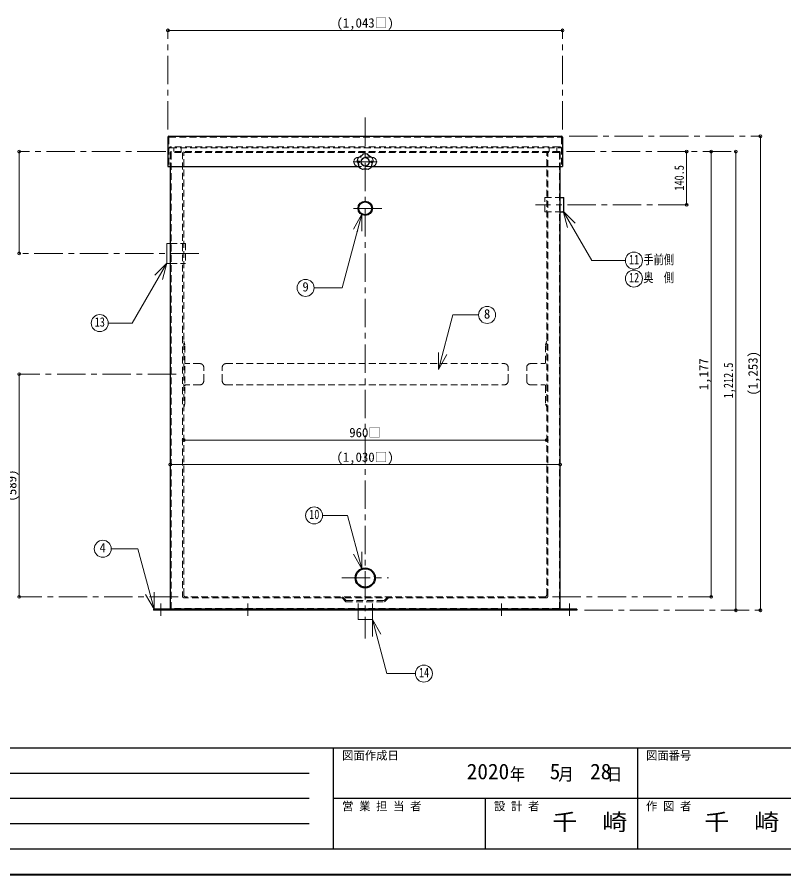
# Model space of a CAD drawing. Units: millimetres at full size, sheet at 1:15. Extents: x -3184 to 2891, y -2037 to 2178.
# Drawn here: x -1067 to 960, y -2037 to 230 of the extents above; entities that cross this region are included whole.
import ezdxf
from ezdxf.enums import TextEntityAlignment as Align

# ---------------------------------------------------------------- set-up
doc = ezdxf.new("R2010")
doc.units = ezdxf.units.MM
doc.header["$LTSCALE"] = 15
doc.header["$PDMODE"] = 32
doc.header["$PDSIZE"] = 7.5
doc.linetypes.add('CHAIN1', pattern=[8, 5, -1, 1, -1])
doc.linetypes.add('DASHED1', pattern=[1.8, 1.2, -0.6])
doc.layers.add('0-0', color=7, linetype='Continuous', lineweight=18)
doc.styles.add('ＭＳ ゴシック', font='')
doc.styles.get('ＭＳ ゴシック').set_extended_font_data('MS Gothic')

msp = doc.modelspace()

# ---------------------------------------------------------------- linework, layer by layer
at = {"layer": '0-0', "color": 4, "lineweight": 9}
for p, q in [((-668.2, 195.37), (374.8, 195.37)), ((898.3, -84.63), (898.3, -1337.63)), ((-1061.7, -394.13), (-1061.7, -125.13)), ((703.3, -125.13), (703.3, -265.63)), ((768.3, -125.13), (768.3, -1302.13)), ((833.3, -1337.63), (833.3, -125.13)), ((-1061.7, -713.63), (-1061.7, -1302.13)), ((-626.7, -887.63), (333.3, -887.63)), ((368.8, -952.63), (-662.2, -952.63))]:
    msp.add_line(p, q, dxfattribs=at)
at = {"layer": '0-0', "color": 4, "linetype": 'CHAIN1', "lineweight": 9}
for p, q in [((-668.2, -66.63), (-668.2, 195.37)), ((374.8, -66.63), (374.8, 195.37)), ((-146.7, -34.63), (-146.7, -1412.13)), ((392.8, -84.63), (898.3, -84.63)), ((-674.35, -125.13), (-1061.7, -125.13)), ((385.8, -125.13), (833.3, -125.13)), ((-178.2, -152.13), (-115.2, -152.13)), ((703.3, -265.63), (303.3, -265.63)), ((-102.7, -275.13), (-190.7, -275.13)), ((-586.7, -394.13), (-1061.7, -394.13)), ((-646.7, -713.63), (-1061.7, -713.63)), ((-208.2, -1252.13), (-85.2, -1252.13)), ((-641.7, -1302.13), (-1061.7, -1302.13)), ((348.3, -1302.13), (768.3, -1302.13)), ((-686.7, -1319.63), (-686.7, -1352.63)), ((-456.7, -1319.63), (-456.7, -1352.63)), ((213.3, -1319.63), (213.3, -1352.63)), ((393.3, -1319.63), (393.3, -1352.63)), ((433.3, -1337.63), (898.3, -1337.63))]:
    msp.add_line(p, q, dxfattribs=at)
at = {"layer": '0-0', "color": 5, "lineweight": 25}
for p, q in [((-668.2, -86.63), (-668.2, -164.63)), ((-666.2, -84.63), (372.8, -84.63)), ((374.8, -86.63), (374.8, -164.63)), ((-668.2, -164.63), (-163.59, -164.63)), ((-662.2, -164.63), (-662.2, -1332.63)), ((-129.81, -164.63), (374.8, -164.63)), ((368.8, -1332.63), (368.8, -164.63)), ((368.8, -246.63), (378.3, -246.63)), ((378.3, -284.63), (378.3, -246.63)), ((368.8, -284.63), (378.3, -284.63)), ((-706.7, -1334.63), (-706.7, -1337.63)), ((413.3, -1334.63), (-706.7, -1334.63)), ((413.3, -1337.63), (-706.7, -1337.63)), ((413.3, -1334.63), (413.3, -1337.63))]:
    msp.add_line(p, q, dxfattribs=at)
at = {"layer": '0-0', "linetype": 'DASHED1'}
for p, q in [((-666.2, -87.63), (-666.2, -164.63)), ((-665.2, -86.63), (371.8, -86.63)), ((372.8, -87.63), (372.8, -164.63)), ((366.8, -112.13), (-660.2, -112.13)), ((-663.2, -115.13), (369.8, -115.13)), ((-662.2, -127.13), (-662.2, -164.63)), ((366.8, -125.13), (-660.2, -125.13)), ((-660.2, -128.13), (-660.2, -1331.63)), ((365.8, -127.13), (-659.2, -127.13)), ((-653.2, -125.13), (-653.2, -115.13)), ((-629.7, -127.13), (-629.7, -1300.13)), ((-626.7, -1297.13), (-626.7, -125.13)), ((333.3, -1297.13), (333.3, -125.13)), ((336.3, -1300.13), (336.3, -127.13)), ((359.8, -125.13), (359.8, -115.13)), ((366.8, -128.13), (366.8, -1331.63)), ((368.8, -127.13), (368.8, -164.63)), ((-129.81, -164.63), (-163.59, -164.63)), ((328.3, -246.63), (368.8, -246.63)), ((328.3, -284.63), (328.3, -246.63)), ((328.3, -284.63), (368.8, -284.63)), ((-524.7, -731.63), (-524.7, -695.63)), ((-514.7, -685.63), (221.3, -685.63)), ((231.3, -731.63), (231.3, -695.63)), ((-514.7, -741.63), (221.3, -741.63)), ((331.3, -1305.13), (-624.7, -1305.13)), ((328.3, -1302.13), (-621.7, -1302.13)), ((365.8, -1332.63), (-659.45, -1332.63)), ((-642.2, -1332.63), (-642.2, -1334.63)), ((-463.7, -1334.63), (-463.7, -1337.63)), ((-449.7, -1334.63), (-449.7, -1337.63)), ((156.3, -1334.63), (156.3, -1337.63)), ((220.3, -1334.63), (220.3, -1337.63)), ((348.8, -1332.63), (348.8, -1334.63))]:
    msp.add_line(p, q, dxfattribs=at)
at = {"layer": '0-0', "color": 4, "linetype": 'DASHED1', "lineweight": 9}
for p, q in [((-633.2, -125.13), (-633.2, -115.13)), ((339.8, -125.13), (339.8, -115.13)), ((-166.7, -150.38), (-164.2, -149.13)), ((-166.7, -150.38), (-166.7, -153.88)), ((-164.2, -155.13), (-166.7, -153.88)), ((-164.2, -149.13), (-161.7, -150.38)), ((-161.7, -153.88), (-164.2, -155.13)), ((-130.27, -139.63), (-163.14, -139.63)), ((-161.7, -150.38), (-161.7, -153.88)), ((-129.2, -149.13), (-131.7, -150.38)), ((-131.7, -150.38), (-131.7, -153.88)), ((-131.7, -153.88), (-129.2, -155.13)), ((-126.7, -150.38), (-129.2, -149.13)), ((-129.2, -155.13), (-126.7, -153.88)), ((-126.7, -150.38), (-126.7, -153.88)), ((-166.19, -333.71), (-168.48, -337.68)), ((-662.2, -367.63), (-621.7, -367.63)), ((-621.7, -367.63), (-621.7, -420.63)), ((-662.2, -420.63), (-621.7, -420.63)), ((-626.7, -625.63), (-623.7, -635.63)), ((333.3, -625.63), (330.3, -635.63)), ((-623.7, -791.63), (-623.7, -635.63)), ((330.3, -682.63), (330.3, -635.63)), ((-583.7, -685.63), (-620.7, -685.63)), ((-573.7, -731.63), (-573.7, -695.63)), ((280.3, -731.63), (280.3, -695.63)), ((290.3, -685.63), (327.3, -685.63)), ((-583.7, -741.63), (-620.7, -741.63)), ((290.3, -741.63), (327.3, -741.63)), ((330.3, -744.63), (330.3, -791.63)), ((-626.7, -801.63), (-623.7, -791.63)), ((333.3, -801.63), (330.3, -791.63)), ((-206.7, -1302.13), (-196.7, -1312.13)), ((-196.7, -1312.13), (-96.7, -1312.13)), ((-165.7, -1337.63), (-165.7, -1312.13)), ((-127.7, -1337.63), (-127.7, -1312.13)), ((-86.7, -1302.13), (-96.7, -1312.13)), ((-85.46, -1305.13), (-95.46, -1315.13)), ((-693.7, -1334.63), (-693.7, -1337.63)), ((-679.7, -1334.63), (-679.7, -1337.63)), ((386.3, -1334.63), (386.3, -1337.63)), ((400.3, -1334.63), (400.3, -1337.63))]:
    msp.add_line(p, q, dxfattribs=at)
at = {"layer": '0-0'}
for p, q in [((-164.2, -139.63), (-163.14, -139.63)), ((-130.27, -139.63), (-129.2, -139.63)), ((-155.28, -290.8), (-207.41, -485.37)), ((-155.28, -290.8), (-177.78, -329.78)), ((-155.28, -290.8), (-155.28, -335.8)), ((376.82, -282.33), (408.64, -314.15)), ((376.82, -282.33), (388.46, -325.8)), ((376.82, -282.33), (452.47, -413.37)), ((-671.7, -367.63), (-671.7, -420.63)), ((-662.2, -367.63), (-671.7, -367.63)), ((-671.51, -420.17), (-703.33, -451.99)), ((-671.51, -420.17), (-683.16, -463.64)), ((-662.2, -420.63), (-671.7, -420.63)), ((541.43, -413.37), (452.47, -413.37)), ((-281.78, -485.37), (-207.41, -485.37)), ((46.83, -700.78), (85.36, -556.99)), ((153.05, -556.99), (85.36, -556.99)), ((46.83, -700.78), (46.83, -655.78)), ((46.83, -700.78), (69.33, -661.81)), ((-193.44, -1087.05), (-259.23, -1087.05)), ((-155.53, -1228.53), (-193.44, -1087.05)), ((-747.89, -1175.07), (-818.26, -1175.07)), ((-705.01, -1335.12), (-747.89, -1175.07)), ((-155.53, -1228.53), (-178.03, -1189.55)), ((-155.53, -1228.53), (-155.53, -1183.53)), ((-705.01, -1335.12), (-705.01, -1290.12)), ((-705.01, -1335.12), (-727.51, -1296.15)), ((-165.7, -1337.63), (-165.7, -1362.13)), ((-127.7, -1337.63), (-127.7, -1362.13)), ((-165.7, -1362.13), (-127.7, -1362.13)), ((-127.83, -1361.98), (-105.33, -1400.95)), ((-127.83, -1361.98), (-127.83, -1406.98))]:
    msp.add_line(p, q, dxfattribs=at)
at = {"layer": '0-0', "color": 6, "lineweight": 25}
for p, q in [((-3116.7, -1701.77), (2823.3, -1701.77)), ((-230.27, -1969.63), (-230.27, -1701.77)), ((573.3, -1701.77), (573.3, -1969.63)), ((-1687.42, -1768.74), (-294.56, -1768.74)), ((-294.56, -1835.7), (-1687.42, -1835.7)), ((2823.3, -1835.7), (-230.27, -1835.7)), ((171.51, -1969.63), (171.51, -1835.7)), ((-294.56, -1902.67), (-1687.42, -1902.67)), ((2823.3, -1969.63), (-3116.7, -1969.63))]:
    msp.add_line(p, q, dxfattribs=at)
at = {"layer": '0-0', "color": 1, "lineweight": 40}
msp.add_line((2890.8, -2037.13), (-3184.2, -2037.13), dxfattribs=at)
at = {"layer": '0-0'}
for points in [[(-671.51, -420.17), (-762.91, -578.49), (-826.32, -578.49)], [(-127.83, -1361.98), (-89.46, -1505.17), (-14.01, -1505.17)]]:
    msp.add_lwpolyline(points, dxfattribs=at)
at = {"layer": '0-0', "color": 4, "linetype": 'DASHED1', "lineweight": 9}
msp.add_lwpolyline([(-207.94, -1305.13), (-197.94, -1315.13), (-95.46, -1315.13)], dxfattribs=at)
for centre in [(-164.2, -152.13), (-129.2, -152.13)]:
    msp.add_circle(centre, 1.5, dxfattribs=at)
at = {"layer": '0-0', "color": 4, "lineweight": 9}
msp.add_circle((-146.7, -152.13), 11.5, dxfattribs=at)
at = {"layer": '0-0'}
for centre, radius in [((-146.7, -152.13), 10.5), ((563.93, -413.37), 22.5), ((563.93, -460.87), 22.5), ((-304.28, -485.37), 22.5), ((175.55, -556.99), 22.5), ((-848.82, -578.49), 22.5), ((-281.73, -1087.05), 22.5), ((-840.76, -1175.07), 22.5), ((8.49, -1505.17), 22.5)]:
    msp.add_circle(centre, radius, dxfattribs=at)
at = {"layer": '0-0', "color": 5, "lineweight": 25}
for centre, radius in [((-146.7, -275.13), 19), ((-146.7, -275.13), 17), ((-146.7, -1252.13), 26.5), ((-146.7, -1252.13), 24.3)]:
    msp.add_circle(centre, radius, dxfattribs=at)
for centre, start, end in [((-666.2, -86.63), 90, 180), ((372.8, -86.63), 0, 90), ((-660.2, -1332.63), 180, 270), ((366.8, -1332.63), 270, 0)]:
    msp.add_arc(centre, 2, start, end, dxfattribs=at)
at = {"layer": '0-0', "linetype": 'DASHED1'}
for centre, radius, start, end in [((-665.2, -87.63), 1, 90, 180), ((371.8, -87.63), 1, 0, 90), ((-660.2, -118.13), 6, 90, 180), ((366.8, -118.13), 6, 0, 90), ((-663.2, -118.13), 3, 90, 180), ((-660.2, -127.13), 2, 90, 180), ((-659.2, -128.13), 1, 90, 180), ((365.8, -128.13), 1, 0, 90), ((366.8, -127.13), 2, 0, 90), ((369.8, -118.13), 3, 0, 90), ((-514.7, -695.63), 10, 90, 180), ((221.3, -695.63), 10, 0, 90), ((-514.7, -731.63), 10, 180, 270), ((221.3, -731.63), 10, 270, 0), ((-624.7, -1300.13), 5, 180, 270), ((-621.7, -1297.13), 5, 180, 270), ((328.3, -1297.13), 5, 270, 0), ((331.3, -1300.13), 5, 270, 0), ((-659.2, -1331.63), 1, 180, 270), ((365.8, -1331.63), 1, 270, 0)]:
    msp.add_arc(centre, radius, start, end, dxfattribs=at)
at = {"layer": '0-0'}
for centre, radius, start, end in [((-175.54, -112.43), 29.89, 291.41115, 320.58885), ((-168.45, -122.19), 18.83, 283.0119, 328.9881), ((-146.7, -152.13), 21.5, 74.5, 105.5), ((-146.7, -152.13), 21, 74.5, 105.5), ((-124.95, -122.19), 18.83, 211.0119, 256.9881), ((-117.86, -112.43), 29.89, 219.41115, 248.58885), ((-164.2, -152.13), 12.5, 90, 270), ((-146.7, -152.13), 21.5, 146.5, 177.5), ((-193.37, -167.29), 29.89, 3.41115, 32.58885), ((-181.9, -163.57), 18.83, 355.0119, 40.9881), ((-146.7, -152.13), 21, 146.5, 177.5), ((-111.51, -163.57), 18.83, 139.0119, 184.9881), ((-100.04, -167.29), 29.89, 147.41115, 176.58885), ((-129.2, -152.13), 12.5, 270, 90), ((-146.7, -152.13), 21, 2.5, 33.5), ((-146.7, -152.13), 21.5, 2.5, 33.5), ((-146.7, -152.13), 21.5, 218.5, 249.5), ((-146.7, -152.13), 21, 218.5, 249.5), ((-146.7, -201.2), 29.89, 75.41115, 104.58885), ((-146.7, -189.14), 18.83, 67.0119, 112.9881), ((-146.7, -152.13), 21, 290.5, 321.5), ((-146.7, -152.13), 21.5, 290.5, 321.5)]:
    msp.add_arc(centre, radius, start, end, dxfattribs=at)
at = {"layer": '0-0', "color": 4, "linetype": 'DASHED1', "lineweight": 9}
for centre, radius, start, end in [((-620.7, -682.63), 3, 180, 270), ((-583.7, -695.63), 10, 0, 90), ((290.3, -695.63), 10, 90, 180), ((327.3, -682.63), 3, 270, 0), ((-620.7, -744.63), 3, 90, 180), ((-583.7, -731.63), 10, 270, 0), ((290.3, -731.63), 10, 180, 270), ((327.3, -744.63), 3, 0, 90)]:
    msp.add_arc(centre, radius, start, end, dxfattribs=at)
at = {"layer": '0-0', "color": 1}
for p in [(-668.2, 195.37), (374.8, 195.37), (898.3, -84.63), (-1061.7, -125.13), (703.3, -125.13), (768.3, -125.13), (833.3, -125.13), (703.3, -265.63), (-1061.7, -394.13), (-1061.7, -713.63), (-626.7, -887.63), (333.3, -887.63), (-662.2, -952.63), (368.8, -952.63), (-1061.7, -1302.13), (768.3, -1302.13), (833.3, -1337.63), (898.3, -1337.63)]:
    msp.add_point(p, dxfattribs=at)

# ---------------------------------------------------------------- texts
at = {"layer": '0-0', "style": 'ＭＳ ゴシック'}
for s, height, p in [('(1,043□)', 24.74, (-222.64, 195.37)), ('9', 24.74, (-312.72, -502.25)), ('8', 24.74, (167.11, -573.86)), ('960□', 24.74, (-188.89, -887.63)), ('(1,030□)', 24.74, (-222.64, -952.63)), ('4', 24.74, (-849.2, -1191.95)), ('図面作成日', 21.99, (-207.77, -1739.27)), ('図面番号', 21.99, (595.8, -1739.27)), ('2020', 41.24, (121.8, -1796.86)), ('5', 41.24, (341.17, -1796.86)), ('28', 41.24, (448.05, -1796.86)), ('営 業 担 当 者', 21.99, (-207.77, -1873.2)), ('設 計 者', 21.99, (194.01, -1873.2)), ('作 図 者', 21.99, (595.8, -1873.2))]:
    msp.add_text(s, height=height, dxfattribs=at).set_placement(p, align=Align.BOTTOM_LEFT)
at = {"layer": '0-0', "style": 'ＭＳ ゴシック', "width": 0.8}
for s, p in [('140.5', (703.3, -228.19)), ('1,212.5', (833.3, -777.32))]:
    msp.add_text(s, height=24.74, rotation=90, dxfattribs=at).set_placement(p, align=Align.BOTTOM_LEFT)
at = {"layer": '0-0', "style": 'ＭＳ ゴシック'}
for s, height, width, p in [('11', 24.74, 0.8, (550.81, -430.24)), ('手前側', 24.74, 0.8, (588.93, -430.24)), ('12', 24.74, 0.8, (550.81, -477.74)), ('奥\u3000側', 24.74, 0.8, (588.93, -477.74)), ('13', 24.74, 0.8, (-861.95, -595.36)), ('10', 24.74, 0.8, (-294.86, -1103.92)), ('14', 24.74, 0.8, (-4.63, -1522.05)), ('千\u3000崎', 43.99, 1.1, (348.3, -1932.67)), ('千\u3000崎', 43.99, 1.1, (750.08, -1932.67))]:
    msp.add_text(s, height=height, dxfattribs=dict(at, width=width)).set_placement(p, align=Align.BOTTOM_LEFT)
for s, p in [('(1,253)', (898.3, -770.19)), ('1,177', (768.3, -755.82)), ('(589)', (-1061.7, -1050.07))]:
    msp.add_text(s, height=24.74, rotation=90, dxfattribs=at).set_placement(p, align=Align.BOTTOM_LEFT)
at = {"layer": '0-0', "insert": (235.8, -1791.24), "char_height": 32.99, "attachment_point": 7, "style": 'ＭＳ ゴシック'}
msp.add_mtext('\\T1.27;\\W0.9;年\\~\\~\\~月\\~\\~\\~日', dxfattribs=at)

doc.saveas('drawing.dxf')
